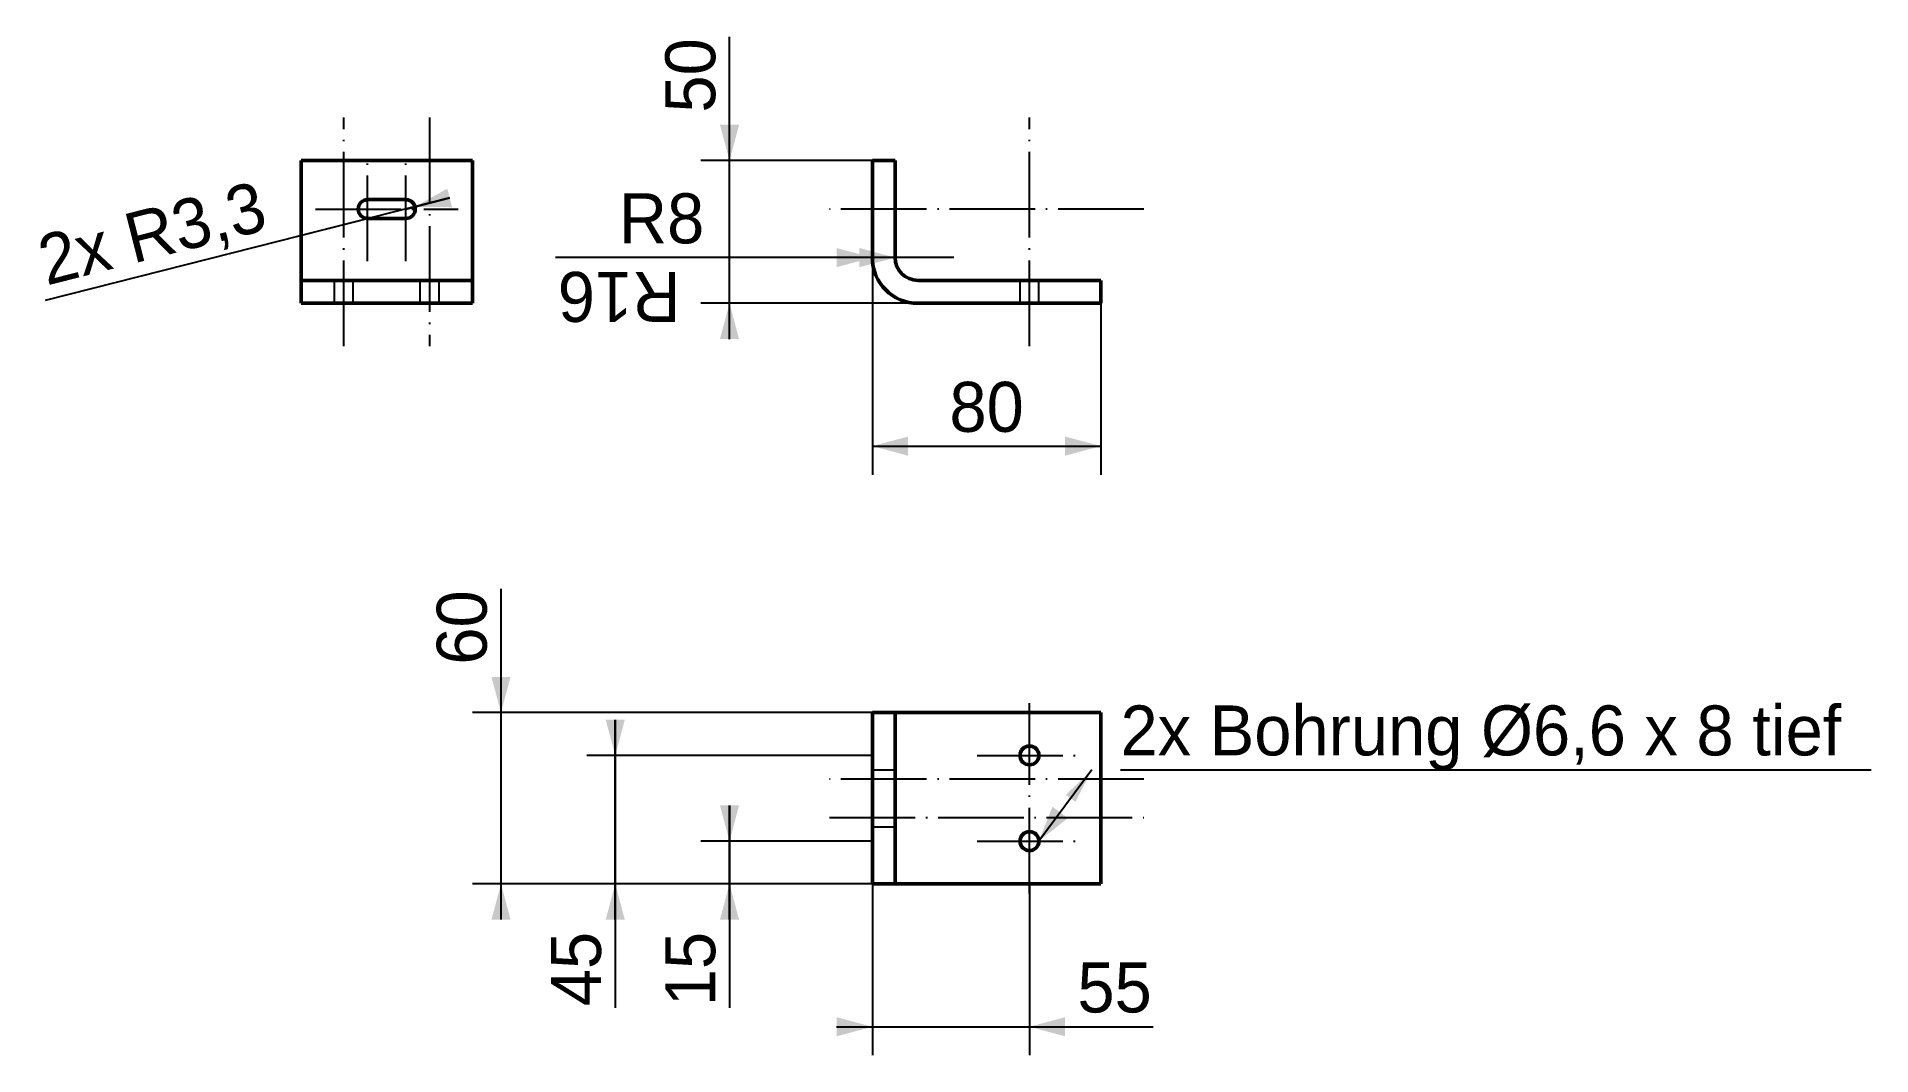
# Model space of a CAD drawing. Header units: millimetres. Extents: x 105 to 234, y 105 to 176.
import ezdxf
from ezdxf.enums import TextEntityAlignment as Align

# ---------------------------------------------------------------- set-up
doc = ezdxf.new("R2010")
doc.units = ezdxf.units.MM
doc.linetypes.add('CENTER', pattern=[7.5, 6, -0.75, 0, -0.75])
doc.linetypes.add('HIDDEN', pattern=[3.75, 3, -0.75])
doc.layers.get('0').update_dxf_attribs({"lineweight": 25})
for name, color, linetype, lineweight in [('CENTER', 4, 'CENTER', 25), ('DIMENSION', 7, 'Continuous', 25), ('HIDDEN', 3, 'HIDDEN', 25), ('VISIBLE', 7, 'Continuous', 50)]:
    doc.layers.add(name, color=color, linetype=linetype, lineweight=lineweight)
doc.dimstyles.new('SolidCraft ISO', dxfattribs={"dimtxt": 3.5, "dimasz": 2.5, "dimexe": 2, "dimexo": 0, "dimgap": 1, "dimtad": 1, "dimtxsty": 'Standard', "dimcen": 0.09, "dimadec": 0, "dimazin": 0, "dimtfac": 1, "dimtdec": 4, "dimtofl": 0, "dimtmove": 0, "dimatfit": 3, "dimfxl": 1, "dimtolj": 1, "dimtzin": 0, "dimarcsym": 0})

# ---------------------------------------------------------------- blocks, each defined once
blk = doc.blocks.new('*D1')
for p, q in [((164, 161.01), (164, 145.81)), ((180, 157.81), (180, 145.81)), ((164, 147.81), (180, 147.81))]:
    blk.add_line(p, q)
for points in [[(164, 147.81), (166.5, 147.14), (166.5, 148.48)], [(180, 147.81), (177.5, 148.48), (177.5, 147.14)]]:
    blk.add_solid(points)
blk.add_text('80', height=3.5).set_placement((172, 148.81), align=Align.CENTER)
blk = doc.blocks.new('*D2')
for p, q in [((138, 131.65), (138, 137.82)), ((138, 114.65), (138, 132.4)), ((138, 114.65), (138, 131.65)), ((164, 129.15), (136, 129.15)), ((164, 117.15), (136, 117.15))]:
    blk.add_line(p, q)
for points in [[(138, 129.15), (138.67, 131.65), (137.33, 131.65)], [(138, 117.15), (137.33, 114.65), (138.67, 114.65)]]:
    blk.add_solid(points)
blk.add_text('60', height=3.5, rotation=90).set_placement((137, 135.11), align=Align.CENTER)
blk = doc.blocks.new('*D3')
for p, q in [((154, 170.31), (154, 176.48)), ((154, 155.31), (154, 171.06)), ((154, 155.31), (154, 170.31)), ((164, 167.81), (152, 167.81)), ((167.2, 157.81), (152, 157.81))]:
    blk.add_line(p, q)
for points in [[(154, 167.81), (154.67, 170.31), (153.33, 170.31)], [(154, 157.81), (153.33, 155.31), (154.67, 155.31)]]:
    blk.add_solid(points)
blk.add_text('50', height=3.5, rotation=90).set_placement((153, 173.77), align=Align.CENTER)
blk = doc.blocks.new('*D4')
for p, q in [((163.1, 161.01), (146.12, 161.01)), ((169.7, 161.01), (152.35, 161.01)), ((167.2, 161.01), (163.1, 161.01))]:
    blk.add_line(p, q)
blk.add_solid([(165.6, 161.01), (163.1, 161.68), (163.1, 160.34)])
blk.add_text('R8', height=3.5).set_placement((149.24, 162.01), align=Align.CENTER)
blk = doc.blocks.new('*D5')
for p, q in [((161.5, 161.01), (141.81, 161.01)), ((169.7, 161.01), (150.75, 161.01)), ((167.2, 161.01), (161.5, 161.01))]:
    blk.add_line(p, q)
blk.add_solid([(164, 161.01), (161.5, 161.68), (161.5, 160.34)])
blk.add_text('R16', height=3.5, rotation=180).set_placement((146.28, 160.01), align=Align.CENTER)
blk = doc.blocks.new('*D6')
for p, q in [((164, 117.15), (164, 105.15)), ((175, 117.15), (175, 105.15)), ((161.5, 107.15), (177.5, 107.15)), ((161.5, 107.15), (178.25, 107.15)), ((177.5, 107.15), (183.67, 107.15))]:
    blk.add_line(p, q)
for points in [[(164, 107.15), (161.5, 107.82), (161.5, 106.48)], [(175, 107.15), (177.5, 106.48), (177.5, 107.82)]]:
    blk.add_solid(points)
blk.add_text('55', height=3.5).set_placement((180.96, 108.15), align=Align.CENTER)
blk = doc.blocks.new('*D7')
for p, q in [((154, 114.65), (154, 122.65)), ((154, 122.65), (154, 113.9)), ((164, 120.15), (152, 120.15)), ((164, 117.15), (152, 117.15)), ((154, 114.65), (154, 108.48))]:
    blk.add_line(p, q)
for points in [[(154, 120.15), (154.67, 122.65), (153.33, 122.65)], [(154, 117.15), (153.33, 114.65), (154.67, 114.65)]]:
    blk.add_solid(points)
blk.add_text('15', height=3.5, rotation=90).set_placement((153, 111.19), align=Align.CENTER)
blk = doc.blocks.new('*D8')
for p, q in [((146, 114.65), (146, 128.65)), ((146, 128.65), (146, 113.9)), ((164, 126.15), (144, 126.15)), ((164, 117.15), (144, 117.15)), ((146, 114.65), (146, 108.48))]:
    blk.add_line(p, q)
for points in [[(146, 126.15), (146.67, 128.65), (145.33, 128.65)], [(146, 117.15), (145.33, 114.65), (146.67, 114.65)]]:
    blk.add_solid(points)
blk.add_text('45', height=3.5, rotation=90).set_placement((145, 111.19), align=Align.CENTER)
blk = doc.blocks.new('*D9')
for p, q in [((134.4, 165.19), (122.37, 162.13)), ((131.34, 164.41), (134.4, 165.19)), ((128.92, 163.79), (106.09, 158))]:
    blk.add_line(p, q)
blk.add_solid([(131.98, 164.57), (134.57, 164.54), (134.24, 165.84)])
blk.add_text('2x R3,3', height=3.5, rotation=14.25).set_placement((113.99, 161.03), align=Align.CENTER)

msp = doc.modelspace()

# ---------------------------------------------------------------- linework, layer by layer
at = {"layer": 'CENTER'}
for p, q in [((127, 154.81), (127, 170.81)), ((133, 170.81), (133, 154.81)), ((175, 154.81), (175, 170.81)), ((128.66, 160.75), (128.66, 168.07)), ((131.34, 160.75), (131.34, 168.07)), ((125, 164.41), (135, 164.41)), ((183, 164.41), (161, 164.41)), ((175, 116.49), (175, 129.81)), ((171.34, 126.15), (178.66, 126.15)), ((183, 124.49), (161, 124.49)), ((161, 121.81), (183, 121.81)), ((171.34, 120.15), (178.66, 120.15))]:
    msp.add_line(p, q, dxfattribs=at)
at = {"layer": 'DIMENSION'}
msp.add_line((181.375, 125.15), (233.943, 125.15), dxfattribs=at)
msp.add_solid([(175.659, 120.15), (177.688, 121.757), (176.613, 122.556)], dxfattribs=at)
at = {"layer": 'HIDDEN'}
for p, q in [((126.34, 157.81), (126.34, 159.41)), ((127.66, 157.81), (127.66, 159.41)), ((132.34, 157.81), (132.34, 159.41)), ((133.66, 157.81), (133.66, 159.41)), ((174.34, 157.81), (174.34, 159.41)), ((175.66, 157.81), (175.66, 159.41)), ((164, 125.15), (165.6, 125.15)), ((164, 121.15), (165.6, 121.15))]:
    msp.add_line(p, q, dxfattribs=at)
for start, end in [(78.18772, 80.27329), (69.01705, 75.95312), (64.01077, 66.49114), (58.71551, 61.33185), (14.25003, 21.23346)]:
    msp.add_arc((131.34, 164.41), 0.66, start, end, dxfattribs=at)
at = {"layer": 'VISIBLE'}
for p, q in [((124, 157.81), (124, 167.81)), ((124, 167.81), (136, 167.81)), ((136, 157.81), (136, 167.81)), ((164, 161.01), (164, 167.81)), ((164, 167.81), (165.6, 167.81)), ((165.6, 161.01), (165.6, 167.81)), ((128.66, 165.07), (131.34, 165.07)), ((131.34, 165.07), (131.428, 165.064)), ((128.66, 163.75), (131.34, 163.75)), ((124, 159.41), (136, 159.41)), ((167.2, 159.41), (180, 159.41)), ((180, 157.81), (180, 159.41)), ((124, 157.81), (136, 157.81)), ((167.2, 157.81), (180, 157.81)), ((164, 117.15), (164, 129.15)), ((164, 129.15), (180, 129.15)), ((165.6, 117.15), (165.6, 129.15)), ((180, 117.15), (180, 129.15)), ((175.485, 126.598), (175.54, 126.53)), ((175.485, 120.598), (175.54, 120.53)), ((164, 117.15), (180, 117.15))]:
    msp.add_line(p, q, dxfattribs=at)
for centre in [(175, 126.15), (175, 120.15)]:
    msp.add_circle(centre, 0.66, dxfattribs=at)
for centre, radius, start, end in [((128.66, 164.41), 0.66, 90, 270), ((131.34, 164.41), 0.66, 270, 90), ((167.2, 161.01), 3.2, 180, 270), ((167.2, 161.01), 1.6, 180, 270)]:
    msp.add_arc(centre, radius, start, end, dxfattribs=at)

# ---------------------------------------------------------------- texts
at = {"layer": 'DIMENSION'}
msp.add_text('2x Bohrung Ø6,6 x 8 tief', height=3.5, dxfattribs=at).set_placement((181.375, 126.15))

# ---------------------------------------------------------------- dimensions: what is measured, and where the dimension line sits
for base, p1, p2, picture, middle in [((154, 157.81), (167.2, 157.81), (164, 167.81), '*D3', (151.25, 173.77)), ((138, 117.15), (164, 117.15), (164, 129.15), '*D2', (135.25, 135.11)), ((146, 117.15), (164, 117.15), (164, 126.15), '*D8', (143.25, 111.19)), ((154, 117.15), (164, 117.15), (164, 120.15), '*D7', (151.25, 111.19))]:
    dim = msp.add_linear_dim(base=base, p1=p1, p2=p2, angle=90, dimstyle='SolidCraft ISO', dxfattribs=at)
    dim.commit()
    dim.dimension.update_dxf_attribs({"geometry": picture, "text_midpoint": middle})
for center, mpoint, text, picture, middle in [((131.34, 164.41), (131.98, 164.572), '2x R3,3', '*D9', (113.557, 162.731)), ((167.2, 161.01), (165.6, 161.01), 'R8', '*D4', (149.235, 163.76)), ((167.2, 161.01), (164, 161.01), 'R16', '*D5', (146.28, 158.26))]:
    dim = msp.add_radius_dim(center=center, mpoint=mpoint, text=text, dimstyle='SolidCraft ISO', dxfattribs=at)
    dim.commit()
    dim.dimension.update_dxf_attribs({"geometry": picture, "text_midpoint": middle})
for base, p1, p2, picture, middle in [((164, 147.81), (164, 161.01), (180, 157.81), '*D1', (172, 150.56)), ((164, 107.15), (164, 117.15), (175, 117.15), '*D6', (180.96, 109.9))]:
    dim = msp.add_linear_dim(base=base, p1=p1, p2=p2, dimstyle='SolidCraft ISO', dxfattribs=at)
    dim.commit()
    dim.dimension.update_dxf_attribs({"geometry": picture, "text_midpoint": middle})

# ---------------------------------------------------------------- leaders
msp.add_leader([(179.375, 125.15), (175.659, 120.15)], dimstyle='SolidCraft ISO', dxfattribs=at)

doc.saveas('drawing.dxf')
